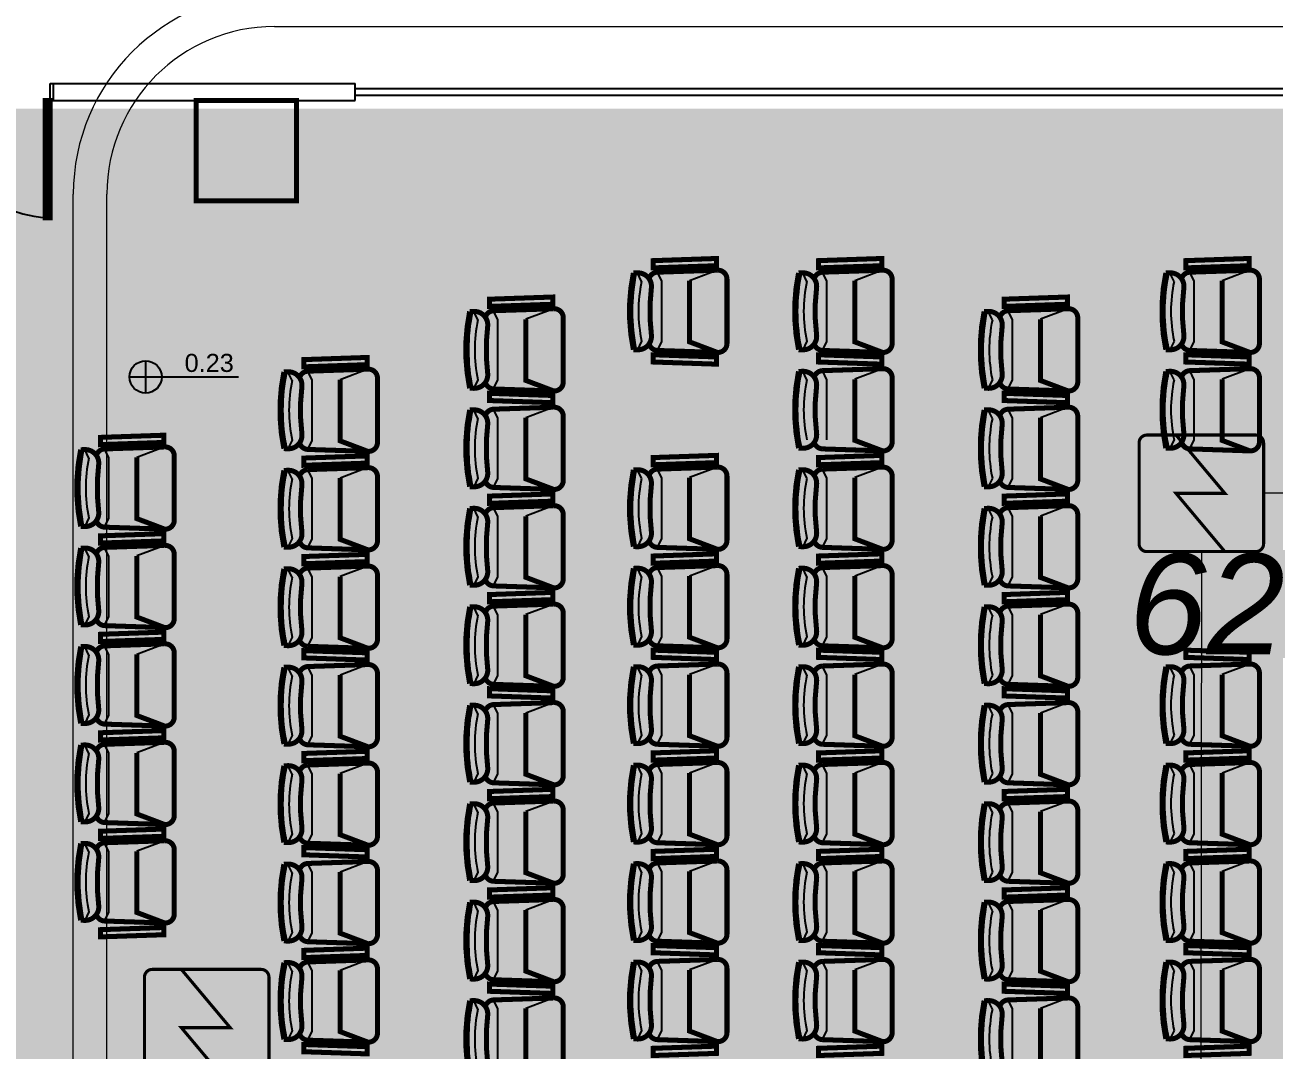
# Model space of a CAD drawing. Header units: metres. Extents: x -331 to 2982, y 362 to 2539.
# Drawn here: x 875.72 to 883.17, y 935.77 to 941.89 of the extents above; entities that cross this region are included whole.
import ezdxf

# ---------------------------------------------------------------- set-up
doc = ezdxf.new("R2010")
doc.units = ezdxf.units.M
doc.layers.add('_salas', color=251, linetype='Continuous', plot=False)
for name, color, linetype in [('DET. FUMAÇA', 1, 'Continuous'), ('Div', 251, 'Continuous'), ('Pis', 251, 'Continuous')]:
    doc.layers.add(name, color=color, linetype=linetype)
doc.styles.add('ALESP1', font='arial.ttf')
doc.styles.add('X3G_ENTITY_14169A23', font='arial.ttf', dxfattribs={"height": 0.6})

# ---------------------------------------------------------------- blocks, each defined once
blk = doc.blocks.new('Detector de fumaça')
at = {"layer": 'DET. FUMAÇA', "linetype": 'Continuous', "lineweight": 15, "const_width": 0.0187}
blk.add_lwpolyline([(774.5995, 539.8158), (775.2491, 539.8158, -0.414214), (775.2958, 539.769), (775.2958, 539.1669, -0.414214), (775.2491, 539.1202), (774.5995, 539.1202, -0.414214), (774.5527, 539.1669), (774.5527, 539.769, -0.414214)], format="xyb", close=True, dxfattribs=at)
blk.add_lwpolyline([(774.773, 539.8158), (775.0645, 539.468), (774.773, 539.468), (775.0645, 539.1202)], dxfattribs=at)

msp = doc.modelspace()

# ---------------------------------------------------------------- hatches: boundary and pattern name
at = {"layer": '_salas', "transparency": 33554559}
h = msp.add_hatch(color=256, dxfattribs=at)
h.dxf.hatch_style = 1
h.paths.add_polyline_path([(895.2162, 949.3861), (890.2562, 949.3861), (890.2562, 949.1861), (891.5962, 949.1861), (891.5962, 947.7111, -1.003891), (891.5962, 942.5612), (891.5962, 941.3861), (875.3562, 941.3861), (875.3562, 916.6361), (875.3562, 909.3916), (875.3562, 905.9261), (895.2162, 905.9261)])
h.paths.add_polyline_path([(882.3062, 925.8361), (878.1562, 925.8361), (878.1562, 929.3361), (882.3062, 929.3361)], flags=16)
at = {"layer": 'Pis'}
h = msp.add_hatch(color=256, dxfattribs=at)
h.paths.add_polyline_path([(876.4377, 939.7856), (876.4377, 939.8816, 0.414214), (876.3417, 939.7856)])
h.paths.add_polyline_path([(876.4377, 939.6896, 0.414214), (876.5337, 939.7856), (876.4377, 939.7856)])

# ---------------------------------------------------------------- linework, layer by layer
at = {"layer": 'Div', "color": 230, "linetype": 'Continuous', "lineweight": 0}
for p, q in [((877.206, 941.8768), (897.6488, 941.8768)), ((876.006, 930.5362), (876.006, 940.8768)), ((876.206, 930.5362), (876.206, 940.8768))]:
    msp.add_line(p, q, dxfattribs=at)
at = {"layer": 'Div', "lineweight": 0, "ltscale": 0.8}
for p, q in [((875.8686, 941.4361), (875.8686, 941.5361)), ((875.8686, 941.5361), (875.8886, 941.5361)), ((875.8886, 941.4361), (875.8886, 941.5361)), ((883.8886, 941.5061), (877.6886, 941.5061)), ((875.8686, 941.4361), (875.8886, 941.4361)), ((883.8886, 941.4661), (877.6886, 941.4661))]:
    msp.add_line(p, q, dxfattribs=at)
at = {"layer": 'Div', "color": 150, "linetype": 'Continuous', "lineweight": 0}
for p, q in [((890.8776, 939.0914), (883.1098, 939.0914)), ((882.7382, 938.7436), (882.7297, 930.6616))]:
    msp.add_line(p, q, dxfattribs=at)
at = {"layer": 'Div', "lineweight": 0, "ltscale": 0.8}
msp.add_lwpolyline([(875.8386, 940.7361), (875.8686, 940.7361), (875.8686, 941.4361), (875.8386, 941.4361)], close=True, dxfattribs=at)
at = {"layer": 'Div', "color": 230, "linetype": 'Continuous', "lineweight": 0}
for radius in [1.2, 1]:
    msp.add_arc((877.206, 940.8768), radius, 90, 180, dxfattribs=at)
at = {"layer": 'Pis'}
for p, q in [((875.8686, 941.4361), (875.8686, 941.5361)), ((875.8686, 941.5361), (875.8886, 941.5361)), ((875.8886, 941.5361), (877.6886, 941.5361)), ((875.8886, 941.4361), (875.8886, 941.5361)), ((877.6886, 941.4361), (877.6886, 941.5361)), ((877.6886, 941.4361), (877.6886, 941.5361)), ((883.8886, 941.5061), (877.6886, 941.5061)), ((875.8686, 941.4361), (875.8886, 941.4361)), ((875.8886, 941.4361), (877.6886, 941.4361)), ((883.8886, 941.4661), (877.6886, 941.4661)), ((879.3976, 940.3559), (879.373, 940.407)), ((879.5174, 940.3572), (879.4915, 940.411)), ((879.8503, 940.4228), (879.6843, 940.36)), ((880.3834, 940.3559), (880.3589, 940.407)), ((880.5032, 940.3572), (880.4774, 940.411)), ((880.8361, 940.4228), (880.6701, 940.36)), ((882.5753, 940.3559), (882.5508, 940.407)), ((882.6951, 940.3572), (882.6693, 940.411)), ((883.028, 940.4228), (882.8621, 940.36)), ((879.5174, 939.9977), (879.5174, 940.3572)), ((880.5032, 939.9977), (880.5032, 940.3572)), ((882.6951, 939.9977), (882.6951, 940.3572)), ((878.4205, 940.1259), (878.3959, 940.177)), ((878.5403, 940.1272), (878.5144, 940.181)), ((878.8732, 940.1928), (878.7072, 940.13)), ((881.4909, 940.1259), (881.4664, 940.177)), ((881.6107, 940.1272), (881.5849, 940.181)), ((881.9436, 940.1928), (881.7776, 940.13)), ((878.5403, 939.7677), (878.5403, 940.1272)), ((881.6107, 939.7677), (881.6107, 940.1272)), ((879.3976, 939.999), (879.373, 939.9479)), ((879.4915, 939.944), (879.5174, 939.9977)), ((880.3834, 939.999), (880.3589, 939.9479)), ((880.4774, 939.944), (880.5032, 939.9977)), ((882.5753, 939.999), (882.5508, 939.9479)), ((882.6693, 939.944), (882.6951, 939.9977)), ((876.4377, 939.8816), (876.4377, 939.6896)), ((876.3418, 939.7856), (876.991, 939.7856)), ((877.3117, 939.7653), (877.2871, 939.8164)), ((877.4315, 939.7666), (877.4057, 939.8203)), ((877.7644, 939.8322), (877.5984, 939.7694)), ((880.3834, 939.7684), (880.3589, 939.8195)), ((880.5032, 939.7696), (880.4774, 939.8234)), ((880.8361, 939.8352), (880.6701, 939.7724)), ((882.5753, 939.7684), (882.5508, 939.8195)), ((882.6951, 939.7696), (882.6693, 939.8234)), ((883.028, 939.8352), (882.8621, 939.7724)), ((877.4315, 939.4071), (877.4315, 939.7666)), ((878.4205, 939.769), (878.3959, 939.7179)), ((878.5144, 939.714), (878.5403, 939.7677)), ((880.5032, 939.4101), (880.5032, 939.7696)), ((881.4909, 939.769), (881.4664, 939.7179)), ((881.5849, 939.714), (881.6107, 939.7677)), ((882.6951, 939.4101), (882.6951, 939.7696)), ((878.4205, 939.5384), (878.3959, 939.5895)), ((878.5403, 939.5396), (878.5144, 939.5934)), ((878.8732, 939.6052), (878.7072, 939.5424)), ((881.4909, 939.5384), (881.4664, 939.5895)), ((881.6107, 939.5396), (881.5849, 939.5934)), ((881.9436, 939.6052), (881.7776, 939.5424)), ((878.5403, 939.1801), (878.5403, 939.5396)), ((881.6107, 939.1801), (881.6107, 939.5396)), ((882.5753, 939.4114), (882.5508, 939.3603)), ((882.6693, 939.3564), (882.6951, 939.4101)), ((876.0989, 939.3012), (876.0744, 939.3523)), ((876.2187, 939.3025), (876.1929, 939.3563)), ((876.5516, 939.3681), (876.3857, 939.3053)), ((877.3117, 939.4084), (877.2871, 939.3572)), ((877.4057, 939.3533), (877.4315, 939.4071)), ((876.2187, 938.943), (876.2187, 939.3025)), ((877.3117, 939.1777), (877.2871, 939.2288)), ((877.4315, 939.179), (877.4057, 939.2328)), ((877.7644, 939.2446), (877.5984, 939.1818)), ((879.3976, 939.1808), (879.373, 939.2319)), ((879.5174, 939.1821), (879.4915, 939.2358)), ((879.8503, 939.2477), (879.6843, 939.1849)), ((880.3834, 939.1808), (880.3589, 939.2319)), ((880.5032, 939.1821), (880.4774, 939.2358)), ((880.8361, 939.2477), (880.6701, 939.1849)), ((877.4315, 938.8195), (877.4315, 939.179)), ((878.4205, 939.1814), (878.3959, 939.1303)), ((878.5144, 939.1264), (878.5403, 939.1801)), ((879.5174, 938.8226), (879.5174, 939.1821)), ((880.5032, 938.8226), (880.5032, 939.1821)), ((881.4909, 939.1814), (881.4664, 939.1303)), ((881.5849, 939.1264), (881.6107, 939.1801)), ((878.4205, 938.9508), (878.3959, 939.0019)), ((878.5403, 938.9521), (878.5144, 939.0058)), ((878.8732, 939.0177), (878.7072, 938.9549)), ((881.4909, 938.9508), (881.4664, 939.0019)), ((881.6107, 938.9521), (881.5849, 939.0058)), ((881.9436, 939.0177), (881.7776, 938.9549)), ((876.0989, 938.9443), (876.0744, 938.8932)), ((876.1929, 938.8893), (876.2187, 938.943)), ((878.5403, 938.5926), (878.5403, 938.9521)), ((881.6107, 938.5926), (881.6107, 938.9521)), ((877.3117, 938.8208), (877.2871, 938.7697)), ((877.4057, 938.7658), (877.4315, 938.8195)), ((879.3976, 938.8238), (879.373, 938.7727)), ((879.4915, 938.7688), (879.5174, 938.8226)), ((880.3834, 938.8238), (880.3589, 938.7727)), ((880.4774, 938.7688), (880.5032, 938.8226)), ((876.0989, 938.7137), (876.0744, 938.7648)), ((876.2187, 938.7149), (876.1929, 938.7687)), ((876.5516, 938.7805), (876.3857, 938.7177)), ((876.2187, 938.3554), (876.2187, 938.7149)), ((877.3117, 938.5902), (877.2871, 938.6413)), ((877.4315, 938.5914), (877.4057, 938.6452)), ((877.4315, 938.2319), (877.4315, 938.5914)), ((877.7644, 938.657), (877.5984, 938.5942)), ((878.4205, 938.5938), (878.3959, 938.5427)), ((878.5144, 938.5388), (878.5403, 938.5926)), ((879.3976, 938.5932), (879.373, 938.6443)), ((879.5174, 938.5945), (879.4915, 938.6483)), ((879.5174, 938.235), (879.5174, 938.5945)), ((879.8503, 938.6601), (879.6843, 938.5973)), ((880.3834, 938.5932), (880.3589, 938.6443)), ((880.5032, 938.5945), (880.4774, 938.6483)), ((880.5032, 938.235), (880.5032, 938.5945)), ((880.8361, 938.6601), (880.6701, 938.5973)), ((881.4909, 938.5938), (881.4664, 938.5427)), ((881.5849, 938.5388), (881.6107, 938.5926)), ((878.4205, 938.3632), (878.3959, 938.4143)), ((878.5403, 938.3645), (878.5144, 938.4183)), ((878.8732, 938.4301), (878.7072, 938.3673)), ((881.4909, 938.3632), (881.4664, 938.4143)), ((881.6107, 938.3645), (881.5849, 938.4183)), ((881.9436, 938.4301), (881.7776, 938.3673)), ((876.0989, 938.3567), (876.0744, 938.3056)), ((876.1929, 938.3017), (876.2187, 938.3554)), ((878.5403, 938.005), (878.5403, 938.3645)), ((881.6107, 938.005), (881.6107, 938.3645)), ((877.3117, 938.2332), (877.2871, 938.1821)), ((877.4057, 938.1782), (877.4315, 938.2319)), ((879.3976, 938.2363), (879.373, 938.1852)), ((879.4915, 938.1813), (879.5174, 938.235)), ((880.3834, 938.2363), (880.3589, 938.1852)), ((880.4774, 938.1813), (880.5032, 938.235)), ((876.0989, 938.1261), (876.0744, 938.1772)), ((876.2187, 938.1274), (876.1929, 938.1811)), ((876.5516, 938.193), (876.3857, 938.1302)), ((876.2187, 937.7679), (876.2187, 938.1274)), ((877.7644, 938.0695), (877.5984, 938.0067)), ((879.8503, 938.0725), (879.6843, 938.0097)), ((880.8361, 938.0725), (880.6701, 938.0097)), ((883.028, 938.0725), (882.8621, 938.0097)), ((877.3117, 938.0026), (877.2871, 938.0537)), ((877.4315, 938.0039), (877.4057, 938.0576)), ((877.4315, 937.6444), (877.4315, 938.0039)), ((878.4205, 938.0063), (878.3959, 937.9552)), ((878.5144, 937.9513), (878.5403, 938.005)), ((879.3976, 938.0057), (879.373, 938.0568)), ((879.5174, 938.0069), (879.4915, 938.0607)), ((879.5174, 937.6474), (879.5174, 938.0069)), ((880.3834, 938.0057), (880.3589, 938.0568)), ((880.5032, 938.0069), (880.4774, 938.0607)), ((880.5032, 937.6474), (880.5032, 938.0069)), ((881.4909, 938.0063), (881.4664, 937.9552)), ((881.5849, 937.9513), (881.6107, 938.005)), ((882.5753, 938.0057), (882.5508, 938.0568)), ((882.6951, 938.0069), (882.6693, 938.0607)), ((882.6951, 937.6474), (882.6951, 938.0069)), ((878.4205, 937.7757), (878.3959, 937.8268)), ((878.5403, 937.7769), (878.5144, 937.8307)), ((878.5403, 937.4174), (878.5403, 937.7769)), ((878.8732, 937.8425), (878.7072, 937.7797)), ((881.4909, 937.7757), (881.4664, 937.8268)), ((881.6107, 937.7769), (881.5849, 937.8307)), ((881.6107, 937.4174), (881.6107, 937.7769)), ((881.9436, 937.8425), (881.7776, 937.7797)), ((876.0989, 937.7691), (876.0744, 937.718)), ((876.1929, 937.7141), (876.2187, 937.7679)), ((877.3117, 937.6456), (877.2871, 937.5945)), ((877.4057, 937.5906), (877.4315, 937.6444)), ((879.3976, 937.6487), (879.373, 937.5976)), ((879.4915, 937.5937), (879.5174, 937.6474)), ((880.3834, 937.6487), (880.3589, 937.5976)), ((880.4774, 937.5937), (880.5032, 937.6474)), ((882.5753, 937.6487), (882.5508, 937.5976)), ((882.6693, 937.5937), (882.6951, 937.6474)), ((876.0989, 937.5385), (876.0744, 937.5896)), ((876.2187, 937.5398), (876.1929, 937.5935)), ((876.5516, 937.6054), (876.3857, 937.5426)), ((876.2187, 937.1803), (876.2187, 937.5398)), ((877.7644, 937.4819), (877.5984, 937.4191)), ((879.5174, 937.4194), (879.4915, 937.4731)), ((879.8503, 937.485), (879.6843, 937.4222)), ((880.5032, 937.4194), (880.4774, 937.4731)), ((880.8361, 937.485), (880.6701, 937.4222)), ((882.6951, 937.4194), (882.6693, 937.4731)), ((883.028, 937.485), (882.8621, 937.4222)), ((877.3117, 937.415), (877.2871, 937.4661)), ((877.4315, 937.4163), (877.4057, 937.47)), ((877.4315, 937.0568), (877.4315, 937.4163)), ((878.4205, 937.4187), (878.3959, 937.3676)), ((878.5144, 937.3637), (878.5403, 937.4174)), ((879.3976, 937.4181), (879.373, 937.4692)), ((879.5174, 937.0599), (879.5174, 937.4194)), ((880.3834, 937.4181), (880.3589, 937.4692)), ((880.5032, 937.0599), (880.5032, 937.4194)), ((881.4909, 937.4187), (881.4664, 937.3676)), ((881.5849, 937.3637), (881.6107, 937.4174)), ((882.5753, 937.4181), (882.5508, 937.4692)), ((882.6951, 937.0599), (882.6951, 937.4194)), ((878.8732, 937.255), (878.7072, 937.1922)), ((881.9436, 937.255), (881.7776, 937.1922)), ((876.0989, 937.1816), (876.0744, 937.1305)), ((876.1929, 937.1265), (876.2187, 937.1803)), ((878.4205, 937.1881), (878.3959, 937.2392)), ((878.5403, 937.1894), (878.5144, 937.2431)), ((878.5403, 936.8299), (878.5403, 937.1894)), ((881.4909, 937.1881), (881.4664, 937.2392)), ((881.6107, 937.1894), (881.5849, 937.2431)), ((881.6107, 936.8299), (881.6107, 937.1894)), ((877.3117, 937.0581), (877.2871, 937.007)), ((877.4057, 937.003), (877.4315, 937.0568)), ((879.3976, 937.0611), (879.373, 937.01)), ((879.4915, 937.0061), (879.5174, 937.0599)), ((880.3834, 937.0611), (880.3589, 937.01)), ((880.4774, 937.0061), (880.5032, 937.0599)), ((882.5753, 937.0611), (882.5508, 937.01)), ((882.6693, 937.0061), (882.6951, 937.0599)), ((876.0989, 936.9509), (876.0744, 937.0021)), ((876.2187, 936.9522), (876.1929, 937.006)), ((876.2187, 936.5927), (876.2187, 936.9522)), ((876.5516, 937.0178), (876.3857, 936.955)), ((877.3117, 936.8275), (877.2871, 936.8786)), ((877.4315, 936.8287), (877.4057, 936.8825)), ((877.7644, 936.8943), (877.5984, 936.8315)), ((879.3976, 936.8305), (879.373, 936.8816)), ((879.5174, 936.8318), (879.4915, 936.8855)), ((879.8503, 936.8974), (879.6843, 936.8346)), ((880.3834, 936.8305), (880.3589, 936.8816)), ((880.5032, 936.8318), (880.4774, 936.8855)), ((880.8361, 936.8974), (880.6701, 936.8346)), ((882.5753, 936.8305), (882.5508, 936.8816)), ((882.6951, 936.8318), (882.6693, 936.8855)), ((883.028, 936.8974), (882.8621, 936.8346)), ((877.4315, 936.4692), (877.4315, 936.8287)), ((878.4205, 936.8311), (878.3959, 936.78)), ((878.5144, 936.7761), (878.5403, 936.8299)), ((879.5174, 936.4723), (879.5174, 936.8318)), ((880.5032, 936.4723), (880.5032, 936.8318)), ((881.4909, 936.8311), (881.4664, 936.78)), ((881.5849, 936.7761), (881.6107, 936.8299)), ((882.6951, 936.4723), (882.6951, 936.8318)), ((878.5403, 936.6018), (878.5144, 936.6555)), ((878.8732, 936.6674), (878.7072, 936.6046)), ((881.6107, 936.6018), (881.5849, 936.6555)), ((881.9436, 936.6674), (881.7776, 936.6046)), ((876.0989, 936.594), (876.0744, 936.5429)), ((876.1929, 936.539), (876.2187, 936.5927)), ((878.4205, 936.6005), (878.3959, 936.6516)), ((878.5403, 936.2423), (878.5403, 936.6018)), ((881.4909, 936.6005), (881.4664, 936.6516)), ((881.6107, 936.2423), (881.6107, 936.6018)), ((877.3117, 936.4705), (877.2871, 936.4194)), ((877.4057, 936.4155), (877.4315, 936.4692)), ((879.3976, 936.4736), (879.373, 936.4225)), ((879.4915, 936.4185), (879.5174, 936.4723)), ((880.3834, 936.4736), (880.3589, 936.4225)), ((880.4774, 936.4185), (880.5032, 936.4723)), ((882.5753, 936.4736), (882.5508, 936.4225)), ((882.6693, 936.4185), (882.6951, 936.4723)), ((877.3117, 936.2399), (877.2871, 936.291)), ((877.4315, 936.2412), (877.4057, 936.2949)), ((877.7644, 936.3068), (877.5984, 936.244)), ((879.3976, 936.2429), (879.373, 936.2941)), ((879.5174, 936.2442), (879.4915, 936.298)), ((879.8503, 936.3098), (879.6843, 936.247)), ((880.3834, 936.2429), (880.3589, 936.2941)), ((880.5032, 936.2442), (880.4774, 936.298)), ((880.8361, 936.3098), (880.6701, 936.247)), ((882.5753, 936.2429), (882.5508, 936.2941)), ((882.6951, 936.2442), (882.6693, 936.298)), ((883.028, 936.3098), (882.8621, 936.247)), ((877.4315, 935.8817), (877.4315, 936.2412)), ((878.4205, 936.2436), (878.3959, 936.1925)), ((878.5144, 936.1885), (878.5403, 936.2423)), ((879.5174, 935.8847), (879.5174, 936.2442)), ((880.5032, 935.8847), (880.5032, 936.2442)), ((881.4909, 936.2436), (881.4664, 936.1925)), ((881.5849, 936.1885), (881.6107, 936.2423)), ((882.6951, 935.8847), (882.6951, 936.2442)), ((878.4205, 936.0129), (878.3959, 936.0641)), ((878.5403, 936.0142), (878.5144, 936.068)), ((878.8732, 936.0798), (878.7072, 936.017)), ((881.4909, 936.0129), (881.4664, 936.0641)), ((881.6107, 936.0142), (881.5849, 936.068)), ((881.9436, 936.0798), (881.7776, 936.017)), ((878.5403, 935.6547), (878.5403, 936.0142)), ((881.6107, 935.6547), (881.6107, 936.0142)), ((877.3117, 935.8829), (877.2871, 935.8318)), ((877.4057, 935.8279), (877.4315, 935.8817)), ((879.3976, 935.886), (879.373, 935.8349)), ((879.4915, 935.831), (879.5174, 935.8847)), ((880.3834, 935.886), (880.3589, 935.8349)), ((880.4774, 935.831), (880.5032, 935.8847)), ((882.5753, 935.886), (882.5508, 935.8349)), ((882.6693, 935.831), (882.6951, 935.8847))]:
    msp.add_line(p, q, dxfattribs=at)
at = {"layer": 'Pis', "const_width": 0.03}
for points in [[(875.8386, 940.7361), (875.8686, 940.7361), (875.8686, 941.4361), (875.8386, 941.4361)], [(877.3386, 940.8361), (876.7386, 940.8361), (876.7386, 941.4361), (877.3386, 941.4361)], [(879.8451, 940.4928), (879.4674, 940.4799), (879.4674, 940.4368), (879.8451, 940.4497)], [(880.831, 940.4928), (880.4533, 940.4799), (880.4533, 940.4368), (880.831, 940.4497)], [(883.0229, 940.4928), (882.6452, 940.4799), (882.6452, 940.4368), (883.0229, 940.4497)], [(878.868, 940.2628), (878.4904, 940.2499), (878.4904, 940.2068), (878.868, 940.2197)], [(881.9385, 940.2628), (881.5608, 940.2499), (881.5608, 940.2068), (881.9385, 940.2197)], [(879.8451, 939.8621), (879.4674, 939.875), (879.4674, 939.9181), (879.8451, 939.9052)], [(879.8451, 939.8621), (879.4674, 939.875), (879.4674, 939.9181), (879.8451, 939.9052)], [(880.831, 939.8621), (880.4533, 939.875), (880.4533, 939.9181), (880.831, 939.9052)], [(880.831, 939.8621), (880.4533, 939.875), (880.4533, 939.9181), (880.831, 939.9052)], [(883.0229, 939.8621), (882.6452, 939.875), (882.6452, 939.9181), (883.0229, 939.9052)], [(883.0229, 939.8621), (882.6452, 939.875), (882.6452, 939.9181), (883.0229, 939.9052)], [(877.7592, 939.9022), (877.3816, 939.8893), (877.3816, 939.8462), (877.7592, 939.8591)], [(878.868, 939.6321), (878.4904, 939.645), (878.4904, 939.6881), (878.868, 939.6752)], [(878.868, 939.6321), (878.4904, 939.645), (878.4904, 939.6881), (878.868, 939.6752)], [(881.9385, 939.6321), (881.5608, 939.645), (881.5608, 939.6881), (881.9385, 939.6752)], [(881.9385, 939.6321), (881.5608, 939.645), (881.5608, 939.6881), (881.9385, 939.6752)], [(876.5465, 939.4381), (876.1688, 939.4252), (876.1688, 939.3821), (876.5465, 939.395)], [(877.7592, 939.3146), (877.3816, 939.3017), (877.3816, 939.2586), (877.7592, 939.2715)], [(879.8451, 939.3177), (879.4674, 939.3048), (879.4674, 939.2617), (879.8451, 939.2745)], [(880.831, 939.3177), (880.4533, 939.3048), (880.4533, 939.2617), (880.831, 939.2745)], [(878.868, 939.0877), (878.4904, 939.0748), (878.4904, 939.0317), (878.868, 939.0445)], [(881.9385, 939.0877), (881.5608, 939.0748), (881.5608, 939.0317), (881.9385, 939.0445)], [(876.5465, 938.8505), (876.1688, 938.8377), (876.1688, 938.7945), (876.5465, 938.8074)], [(877.7592, 938.727), (877.3816, 938.7142), (877.3816, 938.6711), (877.7592, 938.6839)], [(879.8451, 938.7301), (879.4674, 938.7172), (879.4674, 938.6741), (879.8451, 938.687)], [(880.831, 938.7301), (880.4533, 938.7172), (880.4533, 938.6741), (880.831, 938.687)], [(878.868, 938.5001), (878.4904, 938.4872), (878.4904, 938.4441), (878.868, 938.457)], [(881.9385, 938.5001), (881.5608, 938.4872), (881.5608, 938.4441), (881.9385, 938.457)], [(876.5465, 938.263), (876.1688, 938.2501), (876.1688, 938.207), (876.5465, 938.2198)], [(877.7592, 938.0963), (877.3816, 938.1092), (877.3816, 938.1523), (877.7592, 938.1395)], [(879.8451, 938.0994), (879.4674, 938.1123), (879.4674, 938.1554), (879.8451, 938.1425)], [(879.8451, 938.0994), (879.4674, 938.1123), (879.4674, 938.1554), (879.8451, 938.1425)], [(880.831, 938.0994), (880.4533, 938.1123), (880.4533, 938.1554), (880.831, 938.1425)], [(880.831, 938.0994), (880.4533, 938.1123), (880.4533, 938.1554), (880.831, 938.1425)], [(883.0229, 938.0994), (882.6452, 938.1123), (882.6452, 938.1554), (883.0229, 938.1425)], [(878.868, 937.8694), (878.4904, 937.8823), (878.4904, 937.9254), (878.868, 937.9125)], [(878.868, 937.8694), (878.4904, 937.8823), (878.4904, 937.9254), (878.868, 937.9125)], [(881.9385, 937.8694), (881.5608, 937.8823), (881.5608, 937.9254), (881.9385, 937.9125)], [(881.9385, 937.8694), (881.5608, 937.8823), (881.5608, 937.9254), (881.9385, 937.9125)], [(876.5465, 937.6754), (876.1688, 937.6625), (876.1688, 937.6194), (876.5465, 937.6323)], [(877.7592, 937.5519), (877.3816, 937.539), (877.3816, 937.4959), (877.7592, 937.5088)], [(879.8451, 937.555), (879.4674, 937.5421), (879.4674, 937.499), (879.8451, 937.5118)], [(880.831, 937.555), (880.4533, 937.5421), (880.4533, 937.499), (880.831, 937.5118)], [(883.0229, 937.555), (882.6452, 937.5421), (882.6452, 937.499), (883.0229, 937.5118)], [(878.868, 937.325), (878.4904, 937.3121), (878.4904, 937.269), (878.868, 937.2818)], [(881.9385, 937.325), (881.5608, 937.3121), (881.5608, 937.269), (881.9385, 937.2818)], [(876.5465, 937.0878), (876.1688, 937.075), (876.1688, 937.0318), (876.5465, 937.0447)], [(877.7592, 936.9212), (877.3816, 936.9341), (877.3816, 936.9772), (877.7592, 936.9643)], [(877.7592, 936.9212), (877.3816, 936.9341), (877.3816, 936.9772), (877.7592, 936.9643)], [(879.8451, 936.9674), (879.4674, 936.9545), (879.4674, 936.9114), (879.8451, 936.9243)], [(880.831, 936.9674), (880.4533, 936.9545), (880.4533, 936.9114), (880.831, 936.9243)], [(883.0229, 936.9674), (882.6452, 936.9545), (882.6452, 936.9114), (883.0229, 936.9243)], [(878.868, 936.7374), (878.4904, 936.7245), (878.4904, 936.6814), (878.868, 936.6943)], [(881.9385, 936.7374), (881.5608, 936.7245), (881.5608, 936.6814), (881.9385, 936.6943)], [(876.5465, 936.5002), (876.1688, 936.4874), (876.1688, 936.4443), (876.5465, 936.4571)], [(877.7592, 936.3768), (877.3816, 936.3639), (877.3816, 936.3208), (877.7592, 936.3336)], [(879.8451, 936.3367), (879.4674, 936.3496), (879.4674, 936.3927), (879.8451, 936.3798)], [(879.8451, 936.3367), (879.4674, 936.3496), (879.4674, 936.3927), (879.8451, 936.3798)], [(880.831, 936.3367), (880.4533, 936.3496), (880.4533, 936.3927), (880.831, 936.3798)], [(880.831, 936.3367), (880.4533, 936.3496), (880.4533, 936.3927), (880.831, 936.3798)], [(883.0229, 936.3367), (882.6452, 936.3496), (882.6452, 936.3927), (883.0229, 936.3798)], [(883.0229, 936.3367), (882.6452, 936.3496), (882.6452, 936.3927), (883.0229, 936.3798)], [(878.868, 936.1067), (878.4904, 936.1196), (878.4904, 936.1627), (878.868, 936.1498)], [(878.868, 936.1067), (878.4904, 936.1196), (878.4904, 936.1627), (878.868, 936.1498)], [(881.9385, 936.1067), (881.5608, 936.1196), (881.5608, 936.1627), (881.9385, 936.1498)], [(881.9385, 936.1067), (881.5608, 936.1196), (881.5608, 936.1627), (881.9385, 936.1498)], [(877.7592, 935.7461), (877.3816, 935.7589), (877.3816, 935.802), (877.7592, 935.7892)], [(879.8451, 935.7922), (879.4674, 935.7794), (879.4674, 935.7363), (879.8451, 935.7491)], [(880.831, 935.7922), (880.4533, 935.7794), (880.4533, 935.7363), (880.831, 935.7491)], [(883.0229, 935.7922), (882.6452, 935.7794), (882.6452, 935.7363), (883.0229, 935.7491)]]:
    msp.add_lwpolyline(points, close=True, dxfattribs=at)
for points in [[(879.3484, 940.4062), (879.373, 940.407, -0.46106), (879.4559, 940.3162, 0.062207), (879.4559, 940.0387, -0.46106), (879.373, 939.9479), (879.3484, 939.9487, -0.102212)], [(880.3342, 940.4062), (880.3589, 940.407, -0.46106), (880.4418, 940.3162, 0.062207), (880.4418, 940.0387, -0.46106), (880.3589, 939.9479), (880.3342, 939.9487, -0.102212)], [(882.5261, 940.4062), (882.5508, 940.407, -0.46106), (882.6337, 940.3162, 0.062207), (882.6337, 940.0387, -0.46106), (882.5508, 939.9479), (882.5261, 939.9487, -0.102212)], [(878.3713, 940.1762), (878.3959, 940.177, -0.46106), (878.4788, 940.0862, 0.062207), (878.4788, 939.8087, -0.46106), (878.3959, 939.7179), (878.3713, 939.7187, -0.102212)], [(881.4417, 940.1762), (881.4664, 940.177, -0.46106), (881.5493, 940.0862, 0.062207), (881.5493, 939.8087, -0.46106), (881.4664, 939.7179), (881.4417, 939.7187, -0.102212)], [(877.2625, 939.8156), (877.2871, 939.8164, -0.46106), (877.3701, 939.7256, 0.062207), (877.3701, 939.4481, -0.46106), (877.2871, 939.3572), (877.2625, 939.3581, -0.102212)], [(880.3342, 939.8187), (880.3589, 939.8195, -0.46106), (880.4418, 939.7286, 0.062207), (880.4418, 939.4511, -0.46106), (880.3589, 939.3603), (880.3342, 939.3611, -0.102212)], [(882.5261, 939.8187), (882.5508, 939.8195, -0.46106), (882.6337, 939.7286, 0.062207), (882.6337, 939.4511, -0.46106), (882.5508, 939.3603), (882.5261, 939.3611, -0.102212)], [(878.3713, 939.5887), (878.3959, 939.5895, -0.46106), (878.4788, 939.4986, 0.062207), (878.4788, 939.2211, -0.46106), (878.3959, 939.1303), (878.3713, 939.1311, -0.102212)], [(881.4417, 939.5887), (881.4664, 939.5895, -0.46106), (881.5493, 939.4986, 0.062207), (881.5493, 939.2211, -0.46106), (881.4664, 939.1303), (881.4417, 939.1311, -0.102212)], [(876.0497, 939.3515), (876.0744, 939.3523, -0.46106), (876.1573, 939.2615, 0.062207), (876.1573, 938.984, -0.46106), (876.0744, 938.8932), (876.0497, 938.894, -0.102212)], [(877.2625, 939.228), (877.2871, 939.2288, -0.46106), (877.3701, 939.138, 0.062207), (877.3701, 938.8605, -0.46106), (877.2871, 938.7697), (877.2625, 938.7705, -0.102212)], [(879.3484, 939.2311), (879.373, 939.2319, -0.46106), (879.4559, 939.1411, 0.062207), (879.4559, 938.8636, -0.46106), (879.373, 938.7727), (879.3484, 938.7735, -0.102212)], [(880.3342, 939.2311), (880.3589, 939.2319, -0.46106), (880.4418, 939.1411, 0.062207), (880.4418, 938.8636, -0.46106), (880.3589, 938.7727), (880.3342, 938.7735, -0.102212)], [(878.3713, 939.0011), (878.3959, 939.0019, -0.46106), (878.4788, 938.9111, 0.062207), (878.4788, 938.6336, -0.46106), (878.3959, 938.5427), (878.3713, 938.5435, -0.102212)], [(881.4417, 939.0011), (881.4664, 939.0019, -0.46106), (881.5493, 938.9111, 0.062207), (881.5493, 938.6336, -0.46106), (881.4664, 938.5427), (881.4417, 938.5435, -0.102212)], [(876.0497, 938.764), (876.0744, 938.7648, -0.46106), (876.1573, 938.6739, 0.062207), (876.1573, 938.3964, -0.46106), (876.0744, 938.3056), (876.0497, 938.3064, -0.102212)], [(877.2625, 938.6405), (877.2871, 938.6413, -0.46106), (877.3701, 938.5504, 0.062207), (877.3701, 938.2729, -0.46106), (877.2871, 938.1821), (877.2625, 938.1829, -0.102212)], [(879.3484, 938.6435), (879.373, 938.6443, -0.46106), (879.4559, 938.5535, 0.062207), (879.4559, 938.276, -0.46106), (879.373, 938.1852), (879.3484, 938.186, -0.102212)], [(880.3342, 938.6435), (880.3589, 938.6443, -0.46106), (880.4418, 938.5535, 0.062207), (880.4418, 938.276, -0.46106), (880.3589, 938.1852), (880.3342, 938.186, -0.102212)], [(878.3713, 938.4135), (878.3959, 938.4143, -0.46106), (878.4788, 938.3235, 0.062207), (878.4788, 938.046, -0.46106), (878.3959, 937.9552), (878.3713, 937.956, -0.102212)], [(881.4417, 938.4135), (881.4664, 938.4143, -0.46106), (881.5493, 938.3235, 0.062207), (881.5493, 938.046, -0.46106), (881.4664, 937.9552), (881.4417, 937.956, -0.102212)], [(876.0497, 938.1764), (876.0744, 938.1772, -0.46106), (876.1573, 938.0864, 0.062207), (876.1573, 937.8089, -0.46106), (876.0744, 937.718), (876.0497, 937.7188, -0.102212)], [(877.2625, 938.0529), (877.2871, 938.0537, -0.46106), (877.3701, 937.9629, 0.062207), (877.3701, 937.6854, -0.46106), (877.2871, 937.5945), (877.2625, 937.5953, -0.102212)], [(879.3484, 938.056), (879.373, 938.0568, -0.46106), (879.4559, 937.9659, 0.062207), (879.4559, 937.6884, -0.46106), (879.373, 937.5976), (879.3484, 937.5984, -0.102212)], [(880.3342, 938.056), (880.3589, 938.0568, -0.46106), (880.4418, 937.9659, 0.062207), (880.4418, 937.6884, -0.46106), (880.3589, 937.5976), (880.3342, 937.5984, -0.102212)], [(882.5261, 938.056), (882.5508, 938.0568, -0.46106), (882.6337, 937.9659, 0.062207), (882.6337, 937.6884, -0.46106), (882.5508, 937.5976), (882.5261, 937.5984, -0.102212)], [(878.3713, 937.826), (878.3959, 937.8268, -0.46106), (878.4788, 937.7359, 0.062207), (878.4788, 937.4584, -0.46106), (878.3959, 937.3676), (878.3713, 937.3684, -0.102212)], [(881.4417, 937.826), (881.4664, 937.8268, -0.46106), (881.5493, 937.7359, 0.062207), (881.5493, 937.4584, -0.46106), (881.4664, 937.3676), (881.4417, 937.3684, -0.102212)], [(876.0497, 937.5888), (876.0744, 937.5896, -0.46106), (876.1573, 937.4988, 0.062207), (876.1573, 937.2213, -0.46106), (876.0744, 937.1305), (876.0497, 937.1313, -0.102212)], [(877.2625, 937.4653), (877.2871, 937.4661, -0.46106), (877.3701, 937.3753, 0.062207), (877.3701, 937.0978, -0.46106), (877.2871, 937.007), (877.2625, 937.0078, -0.102212)], [(879.3484, 937.4684), (879.373, 937.4692, -0.46106), (879.4559, 937.3784, 0.062207), (879.4559, 937.1009, -0.46106), (879.373, 937.01), (879.3484, 937.0108, -0.102212)], [(880.3342, 937.4684), (880.3589, 937.4692, -0.46106), (880.4418, 937.3784, 0.062207), (880.4418, 937.1009, -0.46106), (880.3589, 937.01), (880.3342, 937.0108, -0.102212)], [(882.5261, 937.4684), (882.5508, 937.4692, -0.46106), (882.6337, 937.3784, 0.062207), (882.6337, 937.1009, -0.46106), (882.5508, 937.01), (882.5261, 937.0108, -0.102212)], [(878.3713, 937.2384), (878.3959, 937.2392, -0.46106), (878.4788, 937.1484, 0.062207), (878.4788, 936.8709, -0.46106), (878.3959, 936.78), (878.3713, 936.7808, -0.102212)], [(881.4417, 937.2384), (881.4664, 937.2392, -0.46106), (881.5493, 937.1484, 0.062207), (881.5493, 936.8709, -0.46106), (881.4664, 936.78), (881.4417, 936.7808, -0.102212)], [(876.0497, 937.0012), (876.0744, 937.0021, -0.46106), (876.1573, 936.9112, 0.062207), (876.1573, 936.6337, -0.46106), (876.0744, 936.5429), (876.0497, 936.5437, -0.102212)], [(877.2625, 936.8778), (877.2871, 936.8786, -0.46106), (877.3701, 936.7877, 0.062207), (877.3701, 936.5102, -0.46106), (877.2871, 936.4194), (877.2625, 936.4202, -0.102212)], [(879.3484, 936.8808), (879.373, 936.8816, -0.46106), (879.4559, 936.7908, 0.062207), (879.4559, 936.5133, -0.46106), (879.373, 936.4225), (879.3484, 936.4233, -0.102212)], [(880.3342, 936.8808), (880.3589, 936.8816, -0.46106), (880.4418, 936.7908, 0.062207), (880.4418, 936.5133, -0.46106), (880.3589, 936.4225), (880.3342, 936.4233, -0.102212)], [(882.5261, 936.8808), (882.5508, 936.8816, -0.46106), (882.6337, 936.7908, 0.062207), (882.6337, 936.5133, -0.46106), (882.5508, 936.4225), (882.5261, 936.4233, -0.102212)], [(878.3713, 936.6508), (878.3959, 936.6516, -0.46106), (878.4788, 936.5608, 0.062207), (878.4788, 936.2833, -0.46106), (878.3959, 936.1925), (878.3713, 936.1933, -0.102212)], [(881.4417, 936.6508), (881.4664, 936.6516, -0.46106), (881.5493, 936.5608, 0.062207), (881.5493, 936.2833, -0.46106), (881.4664, 936.1925), (881.4417, 936.1933, -0.102212)], [(877.2625, 936.2902), (877.2871, 936.291, -0.46106), (877.3701, 936.2002, 0.062207), (877.3701, 935.9227, -0.46106), (877.2871, 935.8318), (877.2625, 935.8326, -0.102212)], [(879.3484, 936.2932), (879.373, 936.2941, -0.46106), (879.4559, 936.2032, 0.062207), (879.4559, 935.9257, -0.46106), (879.373, 935.8349), (879.3484, 935.8357, -0.102212)], [(880.3342, 936.2932), (880.3589, 936.2941, -0.46106), (880.4418, 936.2032, 0.062207), (880.4418, 935.9257, -0.46106), (880.3589, 935.8349), (880.3342, 935.8357, -0.102212)], [(882.5261, 936.2932), (882.5508, 936.2941, -0.46106), (882.6337, 936.2032, 0.062207), (882.6337, 935.9257, -0.46106), (882.5508, 935.8349), (882.5261, 935.8357, -0.102212)], [(878.3713, 936.0632), (878.3959, 936.0641, -0.46106), (878.4788, 935.9732, 0.062207), (878.4788, 935.6957, -0.46106), (878.3959, 935.6049), (878.3713, 935.6057, -0.102212)], [(881.4417, 936.0632), (881.4664, 936.0641, -0.46106), (881.5493, 935.9732, 0.062207), (881.5493, 935.6957, -0.46106), (881.4664, 935.6049), (881.4417, 935.6057, -0.102212)]]:
    msp.add_lwpolyline(points, format="xyb", close=True, dxfattribs=at)
for points in [[(879.4421, 939.9826, 0.320836), (879.4915, 939.944), (879.8503, 939.9321, 0.430564), (879.9072, 939.9859), (879.9072, 940.369, 0.430564), (879.8503, 940.4228), (879.4915, 940.411, 0.320836), (879.4421, 940.3723)], [(880.428, 939.9826, 0.320836), (880.4774, 939.944), (880.8361, 939.9321, 0.430564), (880.893, 939.9859), (880.893, 940.369, 0.430564), (880.8361, 940.4228), (880.4774, 940.411, 0.320836), (880.428, 940.3723)], [(882.6199, 939.9826, 0.320836), (882.6693, 939.944), (883.028, 939.9321, 0.430564), (883.0849, 939.9859), (883.0849, 940.369, 0.430564), (883.028, 940.4228), (882.6693, 940.411, 0.320836), (882.6199, 940.3723)], [(878.465, 939.7526, 0.320836), (878.5144, 939.714), (878.8732, 939.7021, 0.430564), (878.9301, 939.7559), (878.9301, 940.139, 0.430564), (878.8732, 940.1928), (878.5144, 940.181, 0.320836), (878.465, 940.1423)], [(881.5355, 939.7526, 0.320836), (881.5849, 939.714), (881.9436, 939.7021, 0.430564), (882.0005, 939.7559), (882.0005, 940.139, 0.430564), (881.9436, 940.1928), (881.5849, 940.181, 0.320836), (881.5355, 940.1423)], [(877.3563, 939.392, 0.320836), (877.4057, 939.3533), (877.7644, 939.3415, 0.430564), (877.8213, 939.3953), (877.8213, 939.7783, 0.430564), (877.7644, 939.8322), (877.4057, 939.8203, 0.320836), (877.3563, 939.7817)], [(880.428, 939.395, 0.320836), (880.4774, 939.3564), (880.8361, 939.3445, 0.430564), (880.893, 939.3984), (880.893, 939.7814, 0.430564), (880.8361, 939.8352), (880.4774, 939.8234, 0.320836), (880.428, 939.7848)], [(882.6199, 939.395, 0.320836), (882.6693, 939.3564), (883.028, 939.3445, 0.430564), (883.0849, 939.3984), (883.0849, 939.7814, 0.430564), (883.028, 939.8352), (882.6693, 939.8234, 0.320836), (882.6199, 939.7848)], [(878.465, 939.165, 0.320836), (878.5144, 939.1264), (878.8732, 939.1145, 0.430564), (878.9301, 939.1684), (878.9301, 939.5514, 0.430564), (878.8732, 939.6052), (878.5144, 939.5934, 0.320836), (878.465, 939.5548)], [(881.5355, 939.165, 0.320836), (881.5849, 939.1264), (881.9436, 939.1145, 0.430564), (882.0005, 939.1684), (882.0005, 939.5514, 0.430564), (881.9436, 939.6052), (881.5849, 939.5934, 0.320836), (881.5355, 939.5548)], [(876.1435, 938.9279, 0.320836), (876.1929, 938.8893), (876.5516, 938.8774, 0.430564), (876.6085, 938.9312), (876.6085, 939.3143, 0.430564), (876.5516, 939.3681), (876.1929, 939.3563, 0.320836), (876.1435, 939.3176)], [(879.4421, 938.8075, 0.320836), (879.4915, 938.7688), (879.8503, 938.757, 0.430564), (879.9072, 938.8108), (879.9072, 939.1938, 0.430564), (879.8503, 939.2477), (879.4915, 939.2358, 0.320836), (879.4421, 939.1972)], [(880.428, 938.8075, 0.320836), (880.4774, 938.7688), (880.8361, 938.757, 0.430564), (880.893, 938.8108), (880.893, 939.1938, 0.430564), (880.8361, 939.2477), (880.4774, 939.2358, 0.320836), (880.428, 939.1972)], [(877.3563, 938.8044, 0.320836), (877.4057, 938.7658), (877.7644, 938.7539, 0.430564), (877.8213, 938.8077), (877.8213, 939.1908, 0.430564), (877.7644, 939.2446), (877.4057, 939.2328, 0.320836), (877.3563, 939.1941)], [(878.465, 938.5775, 0.320836), (878.5144, 938.5388), (878.8732, 938.527, 0.430564), (878.9301, 938.5808), (878.9301, 938.9638, 0.430564), (878.8732, 939.0177), (878.5144, 939.0058, 0.320836), (878.465, 938.9672)], [(881.5355, 938.5775, 0.320836), (881.5849, 938.5388), (881.9436, 938.527, 0.430564), (882.0005, 938.5808), (882.0005, 938.9638, 0.430564), (881.9436, 939.0177), (881.5849, 939.0058, 0.320836), (881.5355, 938.9672)], [(876.1435, 938.3403, 0.320836), (876.1929, 938.3017), (876.5516, 938.2898, 0.430564), (876.6085, 938.3437), (876.6085, 938.7267, 0.430564), (876.5516, 938.7805), (876.1929, 938.7687, 0.320836), (876.1435, 938.73)], [(877.3563, 938.2168, 0.320836), (877.4057, 938.1782), (877.7644, 938.1663, 0.430564), (877.8213, 938.2202), (877.8213, 938.6032, 0.430564), (877.7644, 938.657), (877.4057, 938.6452, 0.320836), (877.3563, 938.6065)], [(879.4421, 938.2199, 0.320836), (879.4915, 938.1813), (879.8503, 938.1694, 0.430564), (879.9072, 938.2232), (879.9072, 938.6063, 0.430564), (879.8503, 938.6601), (879.4915, 938.6483, 0.320836), (879.4421, 938.6096)], [(880.428, 938.2199, 0.320836), (880.4774, 938.1813), (880.8361, 938.1694, 0.430564), (880.893, 938.2232), (880.893, 938.6063, 0.430564), (880.8361, 938.6601), (880.4774, 938.6483, 0.320836), (880.428, 938.6096)], [(878.465, 937.9899, 0.320836), (878.5144, 937.9513), (878.8732, 937.9394, 0.430564), (878.9301, 937.9932), (878.9301, 938.3763, 0.430564), (878.8732, 938.4301), (878.5144, 938.4183, 0.320836), (878.465, 938.3796)], [(881.5355, 937.9899, 0.320836), (881.5849, 937.9513), (881.9436, 937.9394, 0.430564), (882.0005, 937.9932), (882.0005, 938.3763, 0.430564), (881.9436, 938.4301), (881.5849, 938.4183, 0.320836), (881.5355, 938.3796)], [(876.1435, 937.7528, 0.320836), (876.1929, 937.7141), (876.5516, 937.7023, 0.430564), (876.6085, 937.7561), (876.6085, 938.1391, 0.430564), (876.5516, 938.193), (876.1929, 938.1811, 0.320836), (876.1435, 938.1425)], [(877.3563, 937.6293, 0.320836), (877.4057, 937.5906), (877.7644, 937.5788, 0.430564), (877.8213, 937.6326), (877.8213, 938.0156, 0.430564), (877.7644, 938.0695), (877.4057, 938.0576, 0.320836), (877.3563, 938.019)], [(879.4421, 937.6323, 0.320836), (879.4915, 937.5937), (879.8503, 937.5818, 0.430564), (879.9072, 937.6357), (879.9072, 938.0187, 0.430564), (879.8503, 938.0725), (879.4915, 938.0607, 0.320836), (879.4421, 938.022)], [(880.428, 937.6323, 0.320836), (880.4774, 937.5937), (880.8361, 937.5818, 0.430564), (880.893, 937.6357), (880.893, 938.0187, 0.430564), (880.8361, 938.0725), (880.4774, 938.0607, 0.320836), (880.428, 938.022)], [(882.6199, 937.6323, 0.320836), (882.6693, 937.5937), (883.028, 937.5818, 0.430564), (883.0849, 937.6357), (883.0849, 938.0187, 0.430564), (883.028, 938.0725), (882.6693, 938.0607, 0.320836), (882.6199, 938.022)], [(878.465, 937.4023, 0.320836), (878.5144, 937.3637), (878.8732, 937.3518, 0.430564), (878.9301, 937.4057), (878.9301, 937.7887, 0.430564), (878.8732, 937.8425), (878.5144, 937.8307, 0.320836), (878.465, 937.792)], [(881.5355, 937.4023, 0.320836), (881.5849, 937.3637), (881.9436, 937.3518, 0.430564), (882.0005, 937.4057), (882.0005, 937.7887, 0.430564), (881.9436, 937.8425), (881.5849, 937.8307, 0.320836), (881.5355, 937.792)], [(876.1435, 937.1652, 0.320836), (876.1929, 937.1265), (876.5516, 937.1147, 0.430564), (876.6085, 937.1685), (876.6085, 937.5516, 0.430564), (876.5516, 937.6054), (876.1929, 937.5935, 0.320836), (876.1435, 937.5549)], [(877.3563, 937.0417, 0.320836), (877.4057, 937.003), (877.7644, 936.9912, 0.430564), (877.8213, 937.045), (877.8213, 937.4281, 0.430564), (877.7644, 937.4819), (877.4057, 937.47, 0.320836), (877.3563, 937.4314)], [(879.4421, 937.0448, 0.320836), (879.4915, 937.0061), (879.8503, 936.9943, 0.430564), (879.9072, 937.0481), (879.9072, 937.4311, 0.430564), (879.8503, 937.485), (879.4915, 937.4731, 0.320836), (879.4421, 937.4345)], [(880.428, 937.0448, 0.320836), (880.4774, 937.0061), (880.8361, 936.9943, 0.430564), (880.893, 937.0481), (880.893, 937.4311, 0.430564), (880.8361, 937.485), (880.4774, 937.4731, 0.320836), (880.428, 937.4345)], [(882.6199, 937.0448, 0.320836), (882.6693, 937.0061), (883.028, 936.9943, 0.430564), (883.0849, 937.0481), (883.0849, 937.4311, 0.430564), (883.028, 937.485), (882.6693, 937.4731, 0.320836), (882.6199, 937.4345)], [(878.465, 936.8148, 0.320836), (878.5144, 936.7761), (878.8732, 936.7643, 0.430564), (878.9301, 936.8181), (878.9301, 937.2011, 0.430564), (878.8732, 937.255), (878.5144, 937.2431, 0.320836), (878.465, 937.2045)], [(881.5355, 936.8148, 0.320836), (881.5849, 936.7761), (881.9436, 936.7643, 0.430564), (882.0005, 936.8181), (882.0005, 937.2011, 0.430564), (881.9436, 937.255), (881.5849, 937.2431, 0.320836), (881.5355, 937.2045)], [(876.1435, 936.5776, 0.320836), (876.1929, 936.539), (876.5516, 936.5271, 0.430564), (876.6085, 936.581), (876.6085, 936.964, 0.430564), (876.5516, 937.0178), (876.1929, 937.006, 0.320836), (876.1435, 936.9673)], [(877.3563, 936.4541, 0.320836), (877.4057, 936.4155), (877.7644, 936.4036, 0.430564), (877.8213, 936.4575), (877.8213, 936.8405, 0.430564), (877.7644, 936.8943), (877.4057, 936.8825, 0.320836), (877.3563, 936.8438)], [(879.4421, 936.4572, 0.320836), (879.4915, 936.4185), (879.8503, 936.4067, 0.430564), (879.9072, 936.4605), (879.9072, 936.8436, 0.430564), (879.8503, 936.8974), (879.4915, 936.8855, 0.320836), (879.4421, 936.8469)], [(880.428, 936.4572, 0.320836), (880.4774, 936.4185), (880.8361, 936.4067, 0.430564), (880.893, 936.4605), (880.893, 936.8436, 0.430564), (880.8361, 936.8974), (880.4774, 936.8855, 0.320836), (880.428, 936.8469)], [(882.6199, 936.4572, 0.320836), (882.6693, 936.4185), (883.028, 936.4067, 0.430564), (883.0849, 936.4605), (883.0849, 936.8436, 0.430564), (883.028, 936.8974), (882.6693, 936.8855, 0.320836), (882.6199, 936.8469)], [(878.465, 936.2272, 0.320836), (878.5144, 936.1885), (878.8732, 936.1767, 0.430564), (878.9301, 936.2305), (878.9301, 936.6136, 0.430564), (878.8732, 936.6674), (878.5144, 936.6555, 0.320836), (878.465, 936.6169)], [(881.5355, 936.2272, 0.320836), (881.5849, 936.1885), (881.9436, 936.1767, 0.430564), (882.0005, 936.2305), (882.0005, 936.6136, 0.430564), (881.9436, 936.6674), (881.5849, 936.6555, 0.320836), (881.5355, 936.6169)], [(877.3563, 935.8666, 0.320836), (877.4057, 935.8279), (877.7644, 935.8161, 0.430564), (877.8213, 935.8699), (877.8213, 936.2529, 0.430564), (877.7644, 936.3068), (877.4057, 936.2949, 0.320836), (877.3563, 936.2563)], [(879.4421, 935.8696, 0.320836), (879.4915, 935.831), (879.8503, 935.8191, 0.430564), (879.9072, 935.873), (879.9072, 936.256, 0.430564), (879.8503, 936.3098), (879.4915, 936.298, 0.320836), (879.4421, 936.2593)], [(880.428, 935.8696, 0.320836), (880.4774, 935.831), (880.8361, 935.8191, 0.430564), (880.893, 935.873), (880.893, 936.256, 0.430564), (880.8361, 936.3098), (880.4774, 936.298, 0.320836), (880.428, 936.2593)], [(882.6199, 935.8696, 0.320836), (882.6693, 935.831), (883.028, 935.8191, 0.430564), (883.0849, 935.873), (883.0849, 936.256, 0.430564), (883.028, 936.3098), (882.6693, 936.298, 0.320836), (882.6199, 936.2593)], [(878.465, 935.6396, 0.320836), (878.5144, 935.601), (878.8732, 935.5891, 0.430564), (878.9301, 935.643), (878.9301, 936.026, 0.430564), (878.8732, 936.0798), (878.5144, 936.068, 0.320836), (878.465, 936.0293)], [(881.5355, 935.6396, 0.320836), (881.5849, 935.601), (881.9436, 935.5891, 0.430564), (882.0005, 935.643), (882.0005, 936.026, 0.430564), (881.9436, 936.0798), (881.5849, 936.068, 0.320836), (881.5355, 936.0293)]]:
    msp.add_lwpolyline(points, format="xyb", dxfattribs=at)
for points in [[(879.8503, 939.9321), (879.6843, 939.9949), (879.6843, 940.36)], [(880.8361, 939.9321), (880.6701, 939.9949), (880.6701, 940.36)], [(883.028, 939.9321), (882.8621, 939.9949), (882.8621, 940.36)], [(878.8732, 939.7021), (878.7072, 939.7649), (878.7072, 940.13)], [(881.9436, 939.7021), (881.7776, 939.7649), (881.7776, 940.13)], [(877.7644, 939.3415), (877.5984, 939.4043), (877.5984, 939.7694)], [(880.8361, 939.3445), (880.6701, 939.4073), (880.6701, 939.7724)], [(883.028, 939.3445), (882.8621, 939.4073), (882.8621, 939.7724)], [(878.8732, 939.1145), (878.7072, 939.1773), (878.7072, 939.5424)], [(881.9436, 939.1145), (881.7776, 939.1773), (881.7776, 939.5424)], [(876.5516, 938.8774), (876.3857, 938.9402), (876.3857, 939.3053)], [(877.7644, 938.7539), (877.5984, 938.8167), (877.5984, 939.1818)], [(879.8503, 938.757), (879.6843, 938.8198), (879.6843, 939.1849)], [(880.8361, 938.757), (880.6701, 938.8198), (880.6701, 939.1849)], [(878.8732, 938.527), (878.7072, 938.5898), (878.7072, 938.9549)], [(881.9436, 938.527), (881.7776, 938.5898), (881.7776, 938.9549)], [(876.5516, 938.2898), (876.3857, 938.3526), (876.3857, 938.7177)], [(877.7644, 938.1663), (877.5984, 938.2291), (877.5984, 938.5942)], [(879.8503, 938.1694), (879.6843, 938.2322), (879.6843, 938.5973)], [(880.8361, 938.1694), (880.6701, 938.2322), (880.6701, 938.5973)], [(878.8732, 937.9394), (878.7072, 938.0022), (878.7072, 938.3673)], [(881.9436, 937.9394), (881.7776, 938.0022), (881.7776, 938.3673)], [(876.5516, 937.7023), (876.3857, 937.7651), (876.3857, 938.1302)], [(877.7644, 937.5788), (877.5984, 937.6416), (877.5984, 938.0067)], [(879.8503, 937.5818), (879.6843, 937.6446), (879.6843, 938.0097)], [(880.8361, 937.5818), (880.6701, 937.6446), (880.6701, 938.0097)], [(883.028, 937.5818), (882.8621, 937.6446), (882.8621, 938.0097)], [(878.8732, 937.3518), (878.7072, 937.4146), (878.7072, 937.7797)], [(881.9436, 937.3518), (881.7776, 937.4146), (881.7776, 937.7797)], [(876.5516, 937.1147), (876.3857, 937.1775), (876.3857, 937.5426)], [(877.7644, 936.9912), (877.5984, 937.054), (877.5984, 937.4191)], [(879.8503, 936.9943), (879.6843, 937.0571), (879.6843, 937.4222)], [(880.8361, 936.9943), (880.6701, 937.0571), (880.6701, 937.4222)], [(883.028, 936.9943), (882.8621, 937.0571), (882.8621, 937.4222)], [(878.8732, 936.7643), (878.7072, 936.8271), (878.7072, 937.1922)], [(881.9436, 936.7643), (881.7776, 936.8271), (881.7776, 937.1922)], [(876.5516, 936.5271), (876.3857, 936.5899), (876.3857, 936.955)], [(877.7644, 936.4036), (877.5984, 936.4664), (877.5984, 936.8315)], [(879.8503, 936.4067), (879.6843, 936.4695), (879.6843, 936.8346)], [(880.8361, 936.4067), (880.6701, 936.4695), (880.6701, 936.8346)], [(883.028, 936.4067), (882.8621, 936.4695), (882.8621, 936.8346)], [(878.8732, 936.1767), (878.7072, 936.2395), (878.7072, 936.6046)], [(881.9436, 936.1767), (881.7776, 936.2395), (881.7776, 936.6046)], [(877.7644, 935.8161), (877.5984, 935.8789), (877.5984, 936.244)], [(879.8503, 935.8191), (879.6843, 935.8819), (879.6843, 936.247)], [(880.8361, 935.8191), (880.6701, 935.8819), (880.6701, 936.247)], [(883.028, 935.8191), (882.8621, 935.8819), (882.8621, 936.247)], [(878.8732, 935.5891), (878.7072, 935.6519), (878.7072, 936.017)], [(881.9436, 935.5891), (881.7776, 935.6519), (881.7776, 936.017)]]:
    msp.add_lwpolyline(points, dxfattribs=at)
at = {"layer": 'Pis'}
msp.add_circle((876.4377, 939.7856), 0.096, dxfattribs=at)
for centre, radius, start, end in [((875.8905, 941.4361), 0.7019, 180, 265.7578), ((880.452, 940.1775), 1.1109, 168.08873, 191.9159), ((881.4379, 940.1775), 1.1109, 168.08873, 191.9159), ((883.6298, 940.1775), 1.1109, 168.08873, 191.9159), ((880.2402, 940.1775), 0.8614, 168.04144, 191.95856), ((881.2261, 940.1775), 0.8614, 168.04144, 191.95856), ((883.418, 940.1775), 0.8614, 168.04144, 191.95856), ((879.4749, 939.9475), 1.1109, 168.08873, 191.9159), ((882.5454, 939.9475), 1.1109, 168.08873, 191.9159), ((879.2632, 939.9475), 0.8614, 168.04144, 191.95856), ((882.3336, 939.9475), 0.8614, 168.04144, 191.95856), ((878.3662, 939.5869), 1.1109, 168.08873, 191.9159), ((881.4379, 939.5899), 1.1109, 168.08873, 191.9159), ((883.6298, 939.5899), 1.1109, 168.08873, 191.9159), ((878.1544, 939.5868), 0.8614, 168.04144, 191.95856), ((881.2261, 939.5899), 0.8614, 168.04144, 191.95856), ((883.418, 939.5899), 0.8614, 168.04144, 191.95856), ((879.4749, 939.3599), 1.1109, 168.08873, 191.9159), ((882.5454, 939.3599), 1.1109, 168.08873, 191.9159), ((879.2632, 939.3599), 0.8614, 168.04144, 191.95856), ((882.3336, 939.3599), 0.8614, 168.04144, 191.95856), ((877.1534, 939.1228), 1.1109, 168.08873, 191.9159), ((876.9416, 939.1228), 0.8614, 168.04144, 191.95856), ((878.3662, 938.9993), 1.1109, 168.08873, 191.9159), ((880.452, 939.0024), 1.1109, 168.08873, 191.9159), ((881.4379, 939.0024), 1.1109, 168.08873, 191.9159), ((878.1544, 938.9993), 0.8614, 168.04144, 191.95856), ((880.2402, 939.0023), 0.8614, 168.04144, 191.95856), ((881.2261, 939.0023), 0.8614, 168.04144, 191.95856), ((879.4749, 938.7724), 1.1109, 168.08873, 191.9159), ((882.5454, 938.7724), 1.1109, 168.08873, 191.9159), ((879.2632, 938.7723), 0.8614, 168.04144, 191.95856), ((882.3336, 938.7723), 0.8614, 168.04144, 191.95856), ((877.1534, 938.5352), 1.1109, 168.08873, 191.9159), ((876.9416, 938.5352), 0.8614, 168.04144, 191.95856), ((878.3662, 938.4117), 1.1109, 168.08873, 191.9159), ((878.1544, 938.4117), 0.8614, 168.04144, 191.95856), ((880.452, 938.4148), 1.1109, 168.08873, 191.9159), ((880.2402, 938.4148), 0.8614, 168.04144, 191.95856), ((881.4379, 938.4148), 1.1109, 168.08873, 191.9159), ((881.2261, 938.4148), 0.8614, 168.04144, 191.95856), ((879.4749, 938.1848), 1.1109, 168.08873, 191.9159), ((882.5454, 938.1848), 1.1109, 168.08873, 191.9159), ((879.2632, 938.1848), 0.8614, 168.04144, 191.95856), ((882.3336, 938.1848), 0.8614, 168.04144, 191.95856), ((877.1534, 937.9477), 1.1109, 168.08873, 191.9159), ((876.9416, 937.9476), 0.8614, 168.04144, 191.95856), ((878.3662, 937.8242), 1.1109, 168.08873, 191.9159), ((878.1544, 937.8241), 0.8614, 168.04144, 191.95856), ((880.452, 937.8272), 1.1109, 168.08873, 191.9159), ((880.2402, 937.8272), 0.8614, 168.04144, 191.95856), ((881.4379, 937.8272), 1.1109, 168.08873, 191.9159), ((881.2261, 937.8272), 0.8614, 168.04144, 191.95856), ((883.6298, 937.8272), 1.1109, 168.08873, 191.9159), ((883.418, 937.8272), 0.8614, 168.04144, 191.95856), ((879.4749, 937.5972), 1.1109, 168.08873, 191.9159), ((879.2632, 937.5972), 0.8614, 168.04144, 191.95856), ((882.5454, 937.5972), 1.1109, 168.08873, 191.9159), ((882.3336, 937.5972), 0.8614, 168.04144, 191.95856), ((877.1534, 937.3601), 1.1109, 168.08873, 191.9159), ((876.9416, 937.36), 0.8614, 168.04144, 191.95856), ((878.3662, 937.2366), 1.1109, 168.08873, 191.9159), ((878.1544, 937.2365), 0.8614, 168.04144, 191.95856), ((880.452, 937.2397), 1.1109, 168.08873, 191.9159), ((880.2402, 937.2396), 0.8614, 168.04144, 191.95856), ((881.4379, 937.2397), 1.1109, 168.08873, 191.9159), ((881.2261, 937.2396), 0.8614, 168.04144, 191.95856), ((883.6298, 937.2397), 1.1109, 168.08873, 191.9159), ((883.418, 937.2396), 0.8614, 168.04144, 191.95856), ((879.4749, 937.0097), 1.1109, 168.08873, 191.9159), ((879.2632, 937.0096), 0.8614, 168.04144, 191.95856), ((882.5454, 937.0097), 1.1109, 168.08873, 191.9159), ((882.3336, 937.0096), 0.8614, 168.04144, 191.95856), ((877.1534, 936.7725), 1.1109, 168.08873, 191.9159), ((876.9416, 936.7725), 0.8614, 168.04144, 191.95856), ((878.3662, 936.649), 1.1109, 168.08873, 191.9159), ((880.452, 936.6521), 1.1109, 168.08873, 191.9159), ((881.4379, 936.6521), 1.1109, 168.08873, 191.9159), ((883.6298, 936.6521), 1.1109, 168.08873, 191.9159), ((878.1544, 936.649), 0.8614, 168.04144, 191.95856), ((880.2402, 936.652), 0.8614, 168.04144, 191.95856), ((881.2261, 936.652), 0.8614, 168.04144, 191.95856), ((883.418, 936.652), 0.8614, 168.04144, 191.95856), ((879.4749, 936.4221), 1.1109, 168.08873, 191.9159), ((879.2632, 936.422), 0.8614, 168.04144, 191.95856), ((882.5454, 936.4221), 1.1109, 168.08873, 191.9159), ((882.3336, 936.422), 0.8614, 168.04144, 191.95856), ((878.3662, 936.0615), 1.1109, 168.08873, 191.9159), ((880.452, 936.0645), 1.1109, 168.08873, 191.9159), ((881.4379, 936.0645), 1.1109, 168.08873, 191.9159), ((883.6298, 936.0645), 1.1109, 168.08873, 191.9159), ((878.1544, 936.0614), 0.8614, 168.04144, 191.95856), ((880.2402, 936.0645), 0.8614, 168.04144, 191.95856), ((881.2261, 936.0645), 0.8614, 168.04144, 191.95856), ((883.418, 936.0645), 0.8614, 168.04144, 191.95856), ((879.4749, 935.8345), 1.1109, 168.08873, 191.9159), ((882.5454, 935.8345), 1.1109, 168.08873, 191.9159), ((879.2632, 935.8345), 0.8614, 168.04144, 191.95856), ((882.3336, 935.8345), 0.8614, 168.04144, 191.95856)]:
    msp.add_arc(centre, radius, start, end, dxfattribs=at)

# ---------------------------------------------------------------- block references
at = {"layer": 'DET. FUMAÇA', "linetype": 'Continuous', "lineweight": 0}
for p in [(107.814, 399.6234), (101.8778, 396.4345)]:
    msp.add_blockref('Detector de fumaça', p, dxfattribs=at)

# ---------------------------------------------------------------- texts
at = {"layer": 'Div', "color": 5, "linetype": 'Continuous', "lineweight": 0, "true_color": 0x0000ff, "insert": (882.3047, 938.7308), "char_height": 0.6, "attachment_point": 1, "style": 'X3G_ENTITY_14169A23'}
msp.add_mtext_dynamic_manual_height_columns('{\\fArial|b0|i1|c0|p34;62}', width=13.318804, gutter_width=2.5, heights=[0], dxfattribs=at)
at = {"layer": 'Pis', "style": 'ALESP1'}
msp.add_text('0.23', height=0.108, dxfattribs=at).set_placement((876.6702, 939.8157))

doc.saveas('drawing.dxf')
